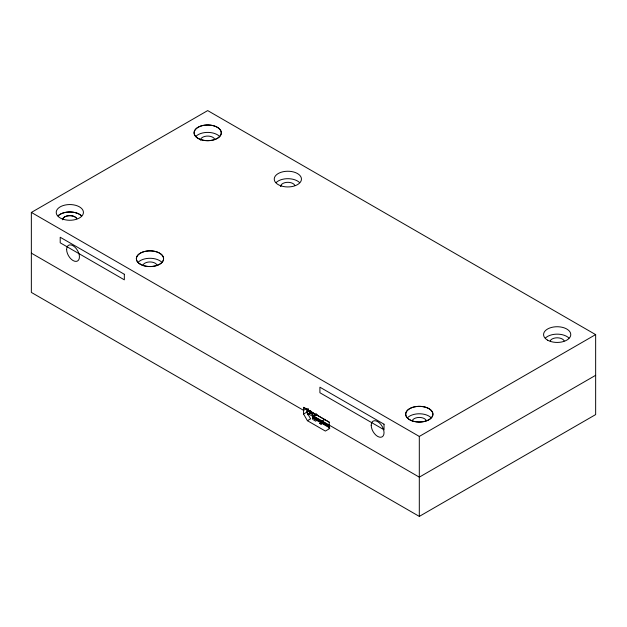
<?xml version="1.0" encoding="UTF-8"?>
<svg xmlns="http://www.w3.org/2000/svg" width="627" height="627" viewBox="0 0 627 627"><rect width="100%" height="100%" fill="white"/><g stroke="black" fill="none" stroke-linecap="round" stroke-linejoin="round"><path stroke-width="0.94" d="M312.356 418.679L313.594 416.485L316.886 414.502M308.155 409.423L307.849 410.309L308.366 411.061C308.398 409.627 309.362 412.339 310.835 411.061M308.359 410.238L307.951 409.893L307.951 410.669L309.009 411.226M308.139 408.992L307.951 409.525L308.241 408.851M325.162 419.353C323.736 420.161 319.574 421.861 321.087 424.267L320.742 423.045L321.557 422.919L319.778 423.507L320.264 423.546M312.732 417.558L329.41 427.183L329.026 428.037M308.366 411.061L308.711 410.434L308.727 411.179M31.35 212.451L207.694 110.595L595.65 334.622M303.562 414.032L303.562 407.331L329.214 422.143L329.214 428.844L325.366 431.062L307.41 420.701L303.562 414.032L306.768 412.182L306.768 408.483L303.562 410.332L31.35 253.136M307.41 414.776L309.973 413.256M311.321 411.688L313.524 415.685L316.416 414.016M313.524 415.685L316.51 414.165M313.625 415.826L316.619 414.298M316.737 414.408L313.735 415.96M307.41 420.701L310.616 418.844L306.768 412.182M595.65 375.307L419.306 477.155L313.923 416.257M419.306 516.405L595.65 414.588L595.65 334.583L419.306 436.431L31.35 212.412L31.35 292.417L419.306 516.405L419.306 436.392M316.823 414.463L314.033 416.195M319.778 423.507L320.421 423.468M320.844 422.778L321.635 422.747L321.04 422.347M312.371 418.46L313.124 418.444L312.434 418.248M320.656 423.209L321.345 423.413M329.802 428.069L329.104 427.873L329.716 428.241M309.409 412.111L312.019 413.381M309.393 412.096L312.003 413.365M303.562 407.37L329.214 422.183M309.221 412.55L312.591 414.494M313.594 416.485L329.426 425.631M308.265 413.789L314.198 417.214M313.273 416.79L329.112 425.937M312.983 417.151L329.653 426.775M329.206 427.606L312.536 417.982L312.755 419.447M313.531 419.902L315.875 421.25M313.665 417.057L310.349 410.983M320.71 423.687L321.087 424.267M309.973 411.328L309.973 413.295M307.41 409.023L307.41 413.82M138.199 262.204A13.606 7.853 0 0 1 161.758 262.204M195.914 136.325A13.606 7.853 0 0 1 219.474 136.325M276.068 182.606A13.606 7.853 0 0 1 299.628 182.606M545.396 338.063A13.606 7.853 0 0 1 568.955 338.063M407.526 417.7A13.606 7.853 0 0 1 431.086 417.7M142.972 265.049A7.258 4.185 0 0 1 149.978 261.945A7.258 4.185 0 0 1 156.985 265.049M412.3 420.537A7.258 4.185 0 0 1 419.306 417.433A7.258 4.185 0 0 1 426.313 420.537M550.169 340.9A7.258 4.185 0 0 1 557.176 337.796A7.258 4.185 0 0 1 564.182 340.9M280.598 186.493A7.258 4.185 0 0 1 286.9 182.339A7.258 4.185 0 0 1 294.855 185.412M200.436 140.252A7.258 4.185 0 0 1 206.745 136.098A7.258 4.185 0 0 1 214.7 139.17M307.928 409.643L307.928 409.643M124.334 274.273L60.208 237.249L60.208 242.806L124.334 279.83L124.334 274.273M384.037 424.213L319.911 387.196L319.911 392.745L384.037 429.769L384.037 424.213M140.362 264.241A13.606 7.853 0 0 0 163.122 260.722A13.606 7.853 0 0 0 146.459 251.098A13.606 7.853 0 0 0 140.362 264.241M63.021 219.215A13.606 7.853 0 0 0 83.43 212.412A13.606 7.853 0 0 0 63.021 205.609A13.606 7.853 0 0 0 63.021 219.215M198.077 138.363A13.606 7.853 0 0 0 220.829 134.844A13.606 7.853 0 0 0 204.175 125.228A13.606 7.853 0 0 0 198.077 138.363M281.045 185.89A13.606 7.853 0 0 0 301.454 179.087A13.606 7.853 0 0 0 281.045 172.292A13.606 7.853 0 0 0 281.045 185.89M412.503 420.983A13.606 7.853 0 0 0 432.912 414.181A13.606 7.853 0 0 0 412.503 407.378A13.606 7.853 0 0 0 412.503 420.983A13.606 7.853 0 0 0 432.912 414.22A13.606 7.853 0 0 0 412.503 407.417A13.606 7.853 0 0 0 412.503 421.023M547.559 340.14A13.606 7.853 0 0 0 570.311 336.613A13.606 7.853 0 0 0 553.657 326.996A13.606 7.853 0 0 0 547.559 340.14M81.604 215.884A13.606 7.853 0 0 0 58.045 215.884A13.606 7.853 0 0 1 81.604 215.923M371.215 425.286A9.068 5.235 60 0 0 380.832 437.254A9.068 5.235 60 0 0 380.832 424.432A9.068 5.235 60 0 0 371.215 425.286M66.619 249.428A9.068 5.235 60 0 0 76.235 261.396A9.068 5.235 60 0 0 76.235 248.574A9.068 5.235 60 0 0 66.619 249.428M68.876 215.664A7.258 4.185 0 0 0 62.567 219.811A7.258 4.185 0 0 1 68.876 215.696A7.258 4.185 0 0 1 76.831 218.768A7.258 4.185 0 0 0 68.876 215.664M140.362 264.28A13.606 7.853 0 0 0 163.122 260.761A13.606 7.853 0 0 0 146.459 251.137A13.606 7.853 0 0 0 140.362 264.28M198.077 138.402A13.606 7.853 0 0 0 220.829 134.883A13.606 7.853 0 0 0 204.175 125.267A13.606 7.853 0 0 0 198.077 138.402"/></g></svg>
